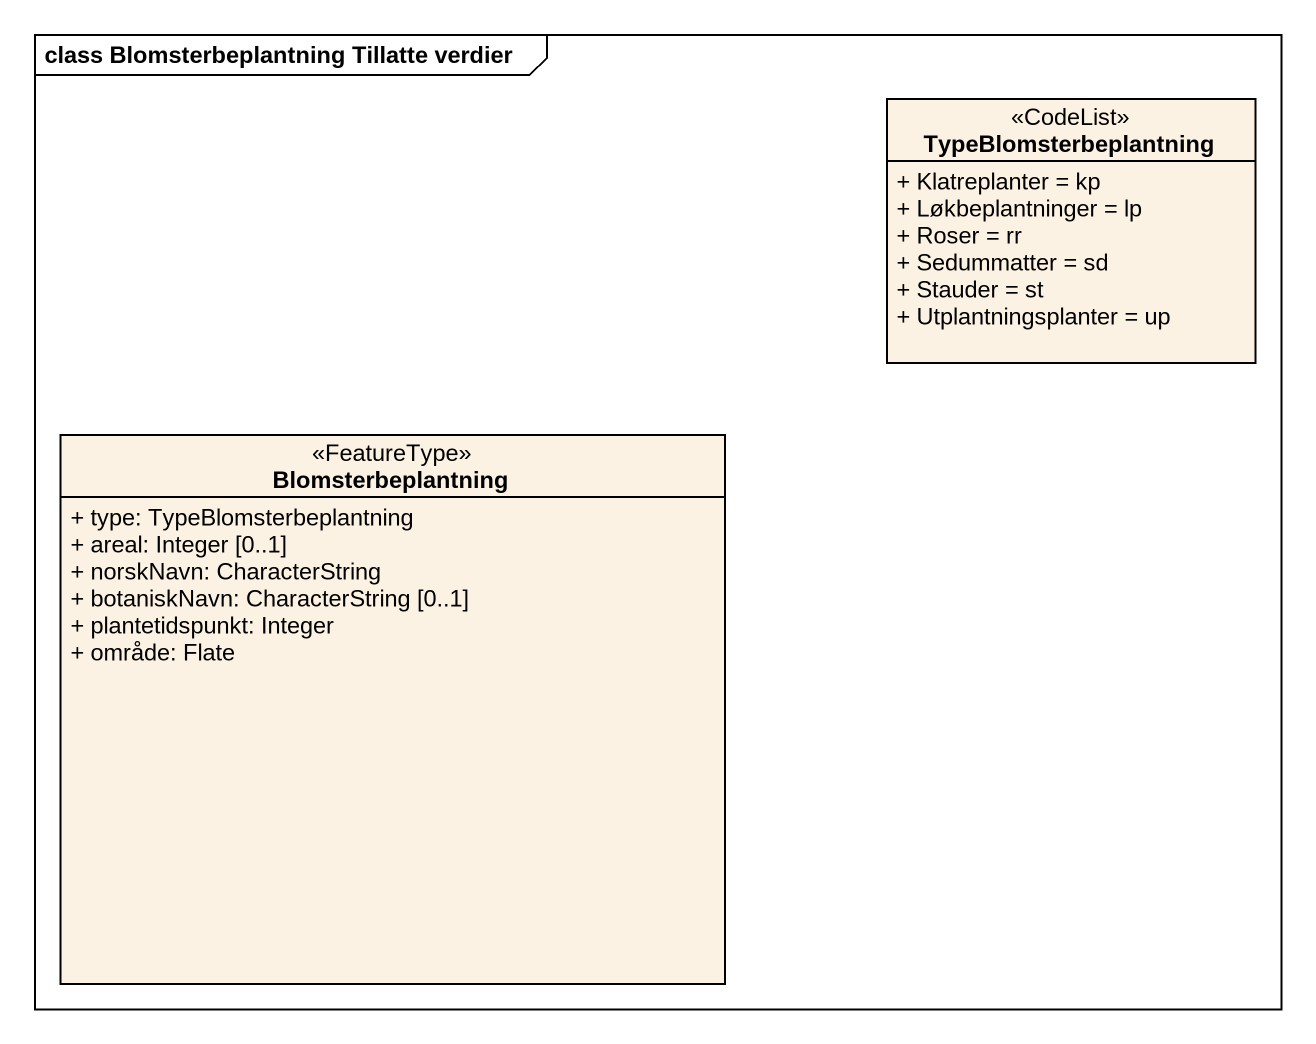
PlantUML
@startuml
mainframe class Blomsterbeplantning Tillatte verdier
hide circle
hide empty members
skinparam classAttributeIconSize 0
class TypeBlomsterbeplantning <<CodeList>> {
  + Klatreplanter = kp
  + Løkbeplantninger = lp
  + Roser = rr
  + Sedummatter = sd
  + Stauder = st
  + Utplantningsplanter = up
}
class Blomsterbeplantning <<FeatureType>> {
  + type: TypeBlomsterbeplantning
  + areal: Integer [0..1]
  + norskNavn: CharacterString
  + botaniskNavn: CharacterString [0..1]
  + plantetidspunkt: Integer
  + område: Flate
}
@enduml
